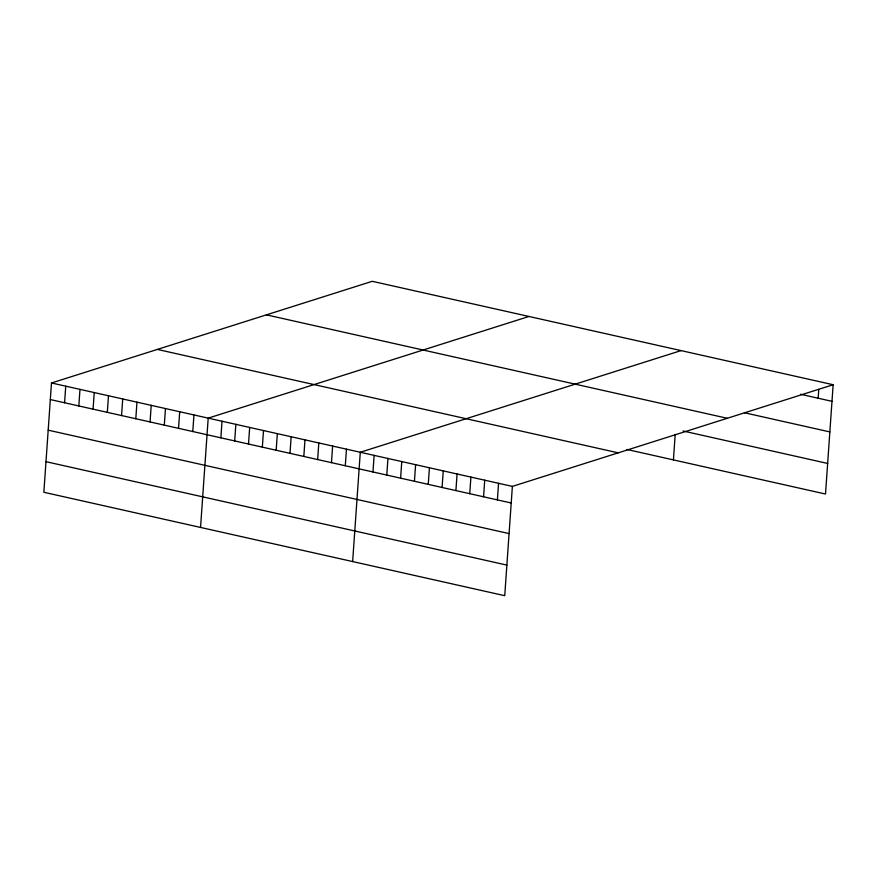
<?xml version="1.0" encoding="UTF-8"?>
<svg xmlns="http://www.w3.org/2000/svg" width="877" height="877" viewBox="0 0 877 877"><rect width="100%" height="100%" fill="white"/><g stroke="black" fill="none" stroke-linecap="round" stroke-linejoin="round"><path stroke-width="1.32" d="M833.15 384.729L372.265 281.309L51.491 382.975L43.85 492.271L504.735 595.691L512.376 486.395L833.15 384.729L825.509 494.025L626.902 449.462M64.58 402.762L65.742 386.165M78.82 405.963L79.982 389.366M93.072 409.153L94.234 392.567M107.312 412.354L108.474 395.757M121.563 415.545L122.725 398.958M135.803 418.746L136.965 402.148M150.055 421.947L151.217 405.349M164.295 425.137L165.457 408.55M178.546 428.338L179.708 411.741M192.787 431.539L193.949 414.942M200.548 527.428L208.2 418.132L528.963 316.465M220.861 437.831L222.024 421.245M234.685 440.934L235.847 424.347M248.509 444.036L249.671 427.45M262.344 447.138L263.506 430.552M276.167 450.241L277.329 433.655M289.991 453.343L291.153 436.757M303.826 456.446L304.977 439.859M317.649 459.559L318.811 442.962M331.473 462.661L332.635 446.064M345.297 465.764L346.459 449.167M352.642 561.565L360.283 452.269L681.056 350.603M372.955 471.969L374.117 455.371M386.779 475.071L387.941 458.474M400.603 478.173L401.765 461.576M414.437 481.276L415.599 464.678M428.261 484.378L429.423 467.781M442.085 487.48L443.247 470.883M455.908 490.583L457.07 473.986M469.743 493.685L470.905 477.088M483.567 496.788L484.729 480.19M497.391 499.89L498.553 483.293M673.415 459.899L675.202 434.4M818.164 398.224L818.789 389.289M800.569 394.277L831.988 401.326M744.376 412.738L829.85 431.922M266.411 314.854L727.296 418.285M683.095 431.002L827.647 463.44M157.345 349.419L618.23 452.85M51.491 382.975L512.376 486.395M50.329 399.561L511.225 502.992M48.191 430.158L509.077 533.589M45.988 461.675L506.873 565.106"/></g></svg>
